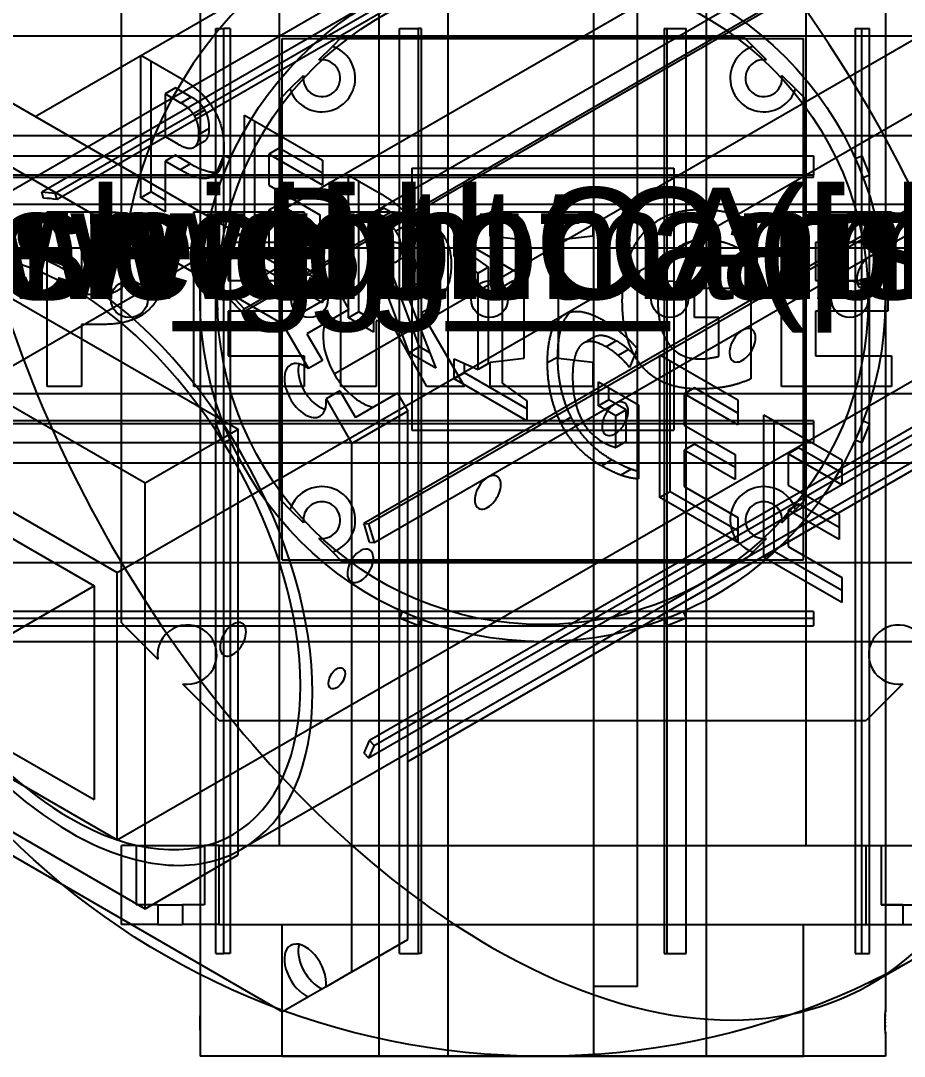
# Model space of a CAD drawing. Header units: millimetres. Extents: x 175.7 to 244.2, y 124.8 to 173.8.
# Drawn here: x 193.63 to 221.34, y 124.75 to 157.23 of the extents above; entities that cross this region are included whole.
import ezdxf
from ezdxf.enums import TextEntityAlignment as Align

# ---------------------------------------------------------------- set-up
doc = ezdxf.new("R2010")
doc.units = ezdxf.units.MM
for name, color, linetype in [('A_07_Boom_Counterweight_Counterweight_Arm', 7, 'CONTINUOUS'), ('A_07_Boom_Counterweight_Counterweight_Canister', 7, 'CONTINUOUS'), ('A_07_Boom_Counterweight_Counterweight_Cap', 7, 'CONTINUOUS'), ('A_07_Boom_Counterweight_Dish_Boom', 7, 'CONTINUOUS'), ('V_07_Boom_Counterweight_Counterweight_Arm_0', 7, 'CONTINUOUS'), ('V_07_Boom_Counterweight_Counterweight_Arm_1', 7, 'CONTINUOUS'), ('V_07_Boom_Counterweight_Counterweight_Arm_2', 7, 'CONTINUOUS'), ('V_07_Boom_Counterweight_Counterweight_Arm_3', 7, 'CONTINUOUS'), ('V_07_Boom_Counterweight_Counterweight_Canister_0', 7, 'CONTINUOUS'), ('V_07_Boom_Counterweight_Counterweight_Canister_1', 7, 'CONTINUOUS'), ('V_07_Boom_Counterweight_Counterweight_Canister_2', 7, 'CONTINUOUS'), ('V_07_Boom_Counterweight_Counterweight_Canister_3', 7, 'CONTINUOUS'), ('V_07_Boom_Counterweight_Counterweight_Cap_0', 7, 'CONTINUOUS'), ('V_07_Boom_Counterweight_Counterweight_Cap_1', 7, 'CONTINUOUS'), ('V_07_Boom_Counterweight_Counterweight_Cap_2', 7, 'CONTINUOUS'), ('V_07_Boom_Counterweight_Counterweight_Cap_3', 7, 'CONTINUOUS'), ('V_07_Boom_Counterweight_Dish_Boom_0', 7, 'CONTINUOUS'), ('V_07_Boom_Counterweight_Dish_Boom_1', 7, 'CONTINUOUS'), ('V_07_Boom_Counterweight_Dish_Boom_2', 7, 'CONTINUOUS'), ('V_07_Boom_Counterweight_Dish_Boom_3', 7, 'CONTINUOUS')]:
    doc.layers.add(name, color=color, linetype=linetype)
doc.styles.get("Standard").update_dxf_attribs({"font": 'arial.ttf'})

msp = doc.modelspace()

# ---------------------------------------------------------------- linework, layer by layer
at = {"layer": 'V_07_Boom_Counterweight_Counterweight_Arm_0'}
for p, q in [((203.692, 156.716), (203.405, 156.43)), ((203.692, 156.716), (216.308, 156.716)), ((216.308, 156.716), (216.595, 156.43)), ((202.979, 156.003), (203.405, 156.43)), ((217.021, 156.003), (216.595, 156.43)), ((202.07, 155.095), (202.497, 155.521)), ((217.93, 155.095), (217.503, 155.521)), ((202.07, 155.095), (201.784, 154.808)), ((217.93, 155.095), (218.216, 154.808)), ((201.784, 142.192), (201.784, 154.808)), ((218.216, 142.192), (218.216, 154.808)), ((204.865, 143.365), (204.865, 153.635)), ((204.865, 153.635), (215.135, 153.635)), ((215.135, 143.365), (215.135, 153.635)), ((205.892, 152.608), (214.108, 152.608)), ((205.892, 152.608), (205.892, 144.392)), ((214.108, 152.608), (214.108, 144.392)), ((205.892, 144.392), (214.108, 144.392)), ((204.865, 143.365), (215.135, 143.365)), ((201.784, 142.192), (202.07, 141.905)), ((218.216, 142.192), (217.93, 141.905)), ((202.497, 141.479), (202.07, 141.905)), ((217.503, 141.479), (217.93, 141.905)), ((203.405, 140.57), (202.979, 140.997)), ((216.595, 140.57), (217.021, 140.997)), ((203.405, 140.57), (203.692, 140.284)), ((216.595, 140.57), (216.308, 140.284)), ((203.692, 140.284), (216.308, 140.284))]:
    msp.add_line(p, q, dxfattribs=at)
for centre, radius, start, end in [((203.068, 155.432), 1.053, -161.2944, 71.2944), ((216.932, 155.432), 1.053, 108.7056, -18.7056), ((203.068, 155.432), 0.578, 171.1753, 90), ((203.068, 155.432), 0.578, 90, 98.8247), ((216.932, 155.432), 0.578, 90, 8.8247), ((216.932, 155.432), 0.578, 81.1753, 90), ((203.068, 141.568), 1.053, 90, 161.2944), ((203.068, 141.568), 1.053, -71.2944, 90), ((216.932, 141.568), 1.053, 90, -108.7056), ((216.932, 141.568), 1.053, 18.7056, 90), ((203.068, 141.568), 0.578, 90, -171.1753), ((203.068, 141.568), 0.578, -98.8247, 90), ((216.932, 141.568), 0.578, 90, -81.1753), ((216.932, 141.568), 0.578, -8.8247, 90)]:
    msp.add_arc(centre, radius, start, end, dxfattribs=at)
at = {"layer": 'V_07_Boom_Counterweight_Counterweight_Arm_1'}
for p, q in [((204.865, 124.75), (204.865, 168.142)), ((215.135, 124.75), (215.135, 168.142)), ((204.865, 124.75), (215.135, 124.75))]:
    msp.add_line(p, q, dxfattribs=at)
at = {"layer": 'V_07_Boom_Counterweight_Counterweight_Arm_2'}
for p, q in [((186.25, 153.635), (229.642, 153.635)), ((186.25, 143.365), (229.642, 143.365))]:
    msp.add_line(p, q, dxfattribs=at)
for centre in [(197.034, 148.5), (202.682, 148.5), (208.331, 148.5), (213.98, 148.5), (219.628, 148.5)]:
    msp.add_circle(centre, 0.578, dxfattribs=at)
at = {"layer": 'V_07_Boom_Counterweight_Counterweight_Arm_3'}
for p, q in [((189.394, 144.12), (220.076, 161.835)), ((196.656, 139.927), (227.338, 157.642)), ((196.656, 131.542), (227.338, 149.256)), ((189.394, 144.12), (196.656, 139.927)), ((190.12, 142.862), (195.93, 139.508)), ((196.656, 131.542), (196.656, 139.927)), ((190.12, 136.154), (195.93, 139.508)), ((195.93, 139.508), (195.93, 132.8)), ((190.12, 136.154), (195.93, 132.8)), ((189.394, 135.735), (196.656, 131.542))]:
    msp.add_line(p, q, dxfattribs=at)
for centre, start_param, end_param in [((220.258, 149.361), 3.926991, 0), ((220.258, 149.361), 0, 3.141593), ((220.258, 149.361), 3.141593, 3.926991), ((216.264, 147.055), 3.926991, 0), ((216.264, 147.055), 0, 3.141593), ((216.264, 147.055), 3.141593, 3.926991), ((212.269, 144.749), 3.926991, 0), ((212.269, 144.749), 0, 3.141593), ((212.269, 144.749), 3.141593, 3.926991), ((208.275, 142.443), 0, 3.141593), ((208.275, 142.443), 3.141593, 3.926991), ((208.275, 142.443), 3.926991, 0), ((204.281, 140.137), 3.141593, 3.926991), ((204.281, 140.137), 3.926991, 0), ((204.281, 140.137), 0, 3.141593), ((200.287, 137.831), 3.926991, 0), ((200.287, 137.831), 0, 3.141593), ((200.287, 137.831), 3.141593, 3.926991)]:
    msp.add_ellipse(centre, major_axis=(-0.289, -0.5), ratio=0.57735, start_param=start_param, end_param=end_param, dxfattribs=at)
at = {"layer": 'V_07_Boom_Counterweight_Counterweight_Canister_0'}
for p, q in [((199.749, 152.397), (199.996, 152.993)), ((200.199, 152.909), (199.996, 152.993)), ((219.801, 152.909), (220.004, 152.993)), ((220.004, 152.993), (220.251, 152.397)), ((199.953, 152.313), (199.749, 152.397)), ((220.047, 152.313), (220.251, 152.397)), ((199.953, 144.687), (199.749, 144.603)), ((199.996, 144.007), (199.749, 144.603)), ((220.251, 144.603), (220.004, 144.007)), ((220.047, 144.687), (220.251, 144.603)), ((200.199, 144.091), (199.996, 144.007)), ((219.801, 144.091), (220.004, 144.007)), ((205.591, 138.699), (205.507, 138.496)), ((206.103, 138.249), (205.507, 138.496)), ((206.187, 138.453), (206.103, 138.249)), ((213.813, 138.453), (213.897, 138.249)), ((214.493, 138.496), (213.897, 138.249)), ((214.409, 138.699), (214.493, 138.496))]:
    msp.add_line(p, q, dxfattribs=at)
for radius in [10.747, 10.209]:
    msp.add_circle((210, 148.5), radius, dxfattribs=at)
for points, degree, knots in [([(199.26, 148.865), (199.259, 148.867), (199.258, 148.822), (199.256, 148.733), (199.254, 148.655), (199.253, 148.524), (199.254, 148.409), (199.256, 148.222), (199.26, 148.133), (199.26, 148.135)], 3, [0, 0, 0, 0, 0.1527285, 0.1527285, 0.1527285, 0.2857015, 0.2857015, 0.2857015, 0.4999233, 0.4999233, 0.4999233, 0.4999233]), ([(199.797, 148.865), (199.797, 148.867), (199.796, 148.822), (199.793, 148.733), (199.791, 148.655), (199.79, 148.524), (199.791, 148.409), (199.793, 148.222), (199.798, 148.133), (199.797, 148.135)], 3, [0, 0, 0, 0, 0.1527289, 0.1527289, 0.1527289, 0.285703, 0.285703, 0.285703, 0.4999239, 0.4999239, 0.4999239, 0.4999239]), ([(220.203, 148.135), (220.203, 148.133), (220.204, 148.178), (220.207, 148.267), (220.209, 148.345), (220.21, 148.476), (220.209, 148.591), (220.207, 148.778), (220.202, 148.867), (220.203, 148.865)], 3, [0, 0, 0, 0, 0.1527289, 0.1527289, 0.1527289, 0.285703, 0.285703, 0.285703, 0.499924, 0.499924, 0.499924, 0.499924]), ([(220.74, 148.135), (220.741, 148.133), (220.742, 148.178), (220.744, 148.267), (220.746, 148.345), (220.747, 148.476), (220.746, 148.591), (220.744, 148.778), (220.74, 148.867), (220.74, 148.865)], 3, [0, 0, 0, 0, 0.1527285, 0.1527285, 0.1527285, 0.2857015, 0.2857015, 0.2857015, 0.4999233, 0.4999233, 0.4999233, 0.4999233]), ([(220.74, 148.865), (220.74, 148.866), (220.742, 148.82), (220.744, 148.755), (220.746, 148.591), (220.746, 148.532), (220.747, 148.472)], 2, [0.4999233, 0.4999233, 0.4999233, 0.588709, 0.588709, 0.7144821, 0.7144821, 0.759136, 0.759136, 0.759136]), ([(199.26, 148.135), (199.26, 148.134), (199.258, 148.18), (199.256, 148.245), (199.254, 148.409), (199.254, 148.468), (199.253, 148.528)], 2, [0.4999233, 0.4999233, 0.4999233, 0.588709, 0.588709, 0.7144821, 0.7144821, 0.759136, 0.759136, 0.759136])]:
    msp.add_open_spline(points, degree=degree, knots=knots, dxfattribs=at)
for points in [[(199.257, 148.768), (199.257, 148.789), (199.258, 148.805)], [(220.743, 148.232), (220.743, 148.211), (220.742, 148.195)]]:
    msp.add_open_spline(points, degree=2, dxfattribs=at)
at = {"layer": 'V_07_Boom_Counterweight_Counterweight_Canister_1'}
for p, q in [((199.253, 160.214), (199.253, 126.19)), ((220.747, 160.214), (220.747, 126.19)), ((199.749, 127.974), (199.749, 156.99)), ((199.749, 156.99), (199.996, 156.99)), ((200.199, 156.99), (199.996, 156.99)), ((199.996, 127.974), (199.996, 156.99)), ((200.199, 156.99), (200.199, 127.974)), ((205.507, 127.974), (205.507, 156.99)), ((205.507, 156.99), (206.103, 156.99)), ((206.187, 156.99), (206.103, 156.99)), ((206.103, 127.974), (206.103, 156.99)), ((206.187, 156.99), (206.187, 127.974)), ((213.813, 156.99), (213.813, 127.974)), ((213.813, 156.99), (213.897, 156.99)), ((213.897, 127.974), (213.897, 156.99)), ((213.897, 156.99), (214.493, 156.99)), ((214.493, 127.974), (214.493, 156.99)), ((219.801, 156.99), (219.801, 127.974)), ((219.801, 156.99), (220.004, 156.99)), ((220.004, 127.974), (220.004, 156.99)), ((220.004, 156.99), (220.251, 156.99)), ((220.251, 127.974), (220.251, 156.99)), ((199.749, 127.974), (199.996, 127.974)), ((200.199, 127.974), (199.996, 127.974)), ((205.507, 127.974), (206.103, 127.974)), ((206.187, 127.974), (206.103, 127.974)), ((213.813, 127.974), (213.897, 127.974)), ((213.897, 127.974), (214.493, 127.974)), ((219.801, 127.974), (220.004, 127.974)), ((220.004, 127.974), (220.251, 127.974)), ((199.253, 125.459), (199.253, 124.75)), ((220.747, 125.459), (220.747, 124.75))]:
    msp.add_line(p, q, dxfattribs=at)
for points, knots in [([(199.253, 126.19), (199.254, 126.188), (199.254, 126.165), (199.256, 126.12), (199.258, 126.044), (199.26, 125.932), (199.26, 125.825)], [0.748836, 0.748836, 0.748836, 0.748836, 0.8378834, 0.8378834, 0.8378834, 1, 1, 1, 1]), ([(220.747, 125.459), (220.747, 125.459), (220.743, 125.562), (220.742, 125.669), (220.74, 125.775), (220.74, 125.896), (220.742, 126.001), (220.743, 126.1), (220.747, 126.19), (220.747, 126.19)], [0.251392, 0.251392, 0.251392, 0.251392, 0.4218957, 0.4218957, 0.4218957, 0.588709, 0.588709, 0.588709, 0.748836, 0.748836, 0.748836, 0.748836]), ([(199.26, 125.825), (199.26, 125.723), (199.258, 125.619), (199.256, 125.543), (199.255, 125.494), (199.253, 125.459), (199.253, 125.459)], [0, 0, 0, 0, 0.1527285, 0.1527285, 0.1527285, 0.251392, 0.251392, 0.251392, 0.251392])]:
    msp.add_open_spline(points, degree=3, knots=knots, dxfattribs=at)
for points, degree in [([(199.256, 126.098), (199.256, 126.105)], 1), ([(199.256, 126.095), (199.256, 126.095)], 1), ([(220.743, 126.057), (220.742, 126.002)], 1), ([(220.747, 126.19), (220.747, 126.191), (220.745, 126.154), (220.744, 126.103)], 3), ([(199.257, 125.569), (199.26, 125.69), (199.261, 125.853), (199.258, 125.99)], 3), ([(199.258, 125.991), (199.258, 126.024)], 1), ([(220.74, 125.825), (220.74, 125.8)], 1), ([(220.741, 125.926), (220.741, 125.894)], 1), ([(220.741, 125.731), (220.741, 125.73)], 1), ([(220.741, 125.729), (220.741, 125.676)], 1), ([(220.744, 125.546), (220.745, 125.495), (220.747, 125.459), (220.747, 125.459)], 3), ([(220.747, 124.75), (220.477, 124.75), (219.682, 124.75), (218.402, 124.75), (216.7, 124.75), (214.663, 124.75), (212.391, 124.75), (210, 124.75), (207.609, 124.75), (205.337, 124.75), (203.3, 124.75), (201.598, 124.75), (200.318, 124.75), (199.523, 124.75), (199.253, 124.75)], 1)]:
    msp.add_open_spline(points, degree=degree, dxfattribs=at)
at = {"layer": 'V_07_Boom_Counterweight_Counterweight_Canister_2'}
for p, q in [((189.474, 152.993), (218.49, 152.993)), ((218.49, 152.993), (218.49, 152.397)), ((189.474, 152.397), (218.49, 152.397)), ((218.49, 152.313), (218.49, 152.397)), ((218.49, 152.313), (189.474, 152.313)), ((218.49, 144.687), (189.474, 144.687)), ((189.474, 144.603), (218.49, 144.603)), ((218.49, 144.687), (218.49, 144.603)), ((218.49, 144.603), (218.49, 144.007)), ((189.474, 144.007), (218.49, 144.007)), ((218.49, 138.699), (189.474, 138.699)), ((189.474, 138.496), (218.49, 138.496)), ((218.49, 138.699), (218.49, 138.496)), ((218.49, 138.496), (218.49, 138.249)), ((189.474, 138.249), (218.49, 138.249)), ((221.714, 137.753), (186.25, 137.753))]:
    msp.add_line(p, q, dxfattribs=at)
at = {"layer": 'V_07_Boom_Counterweight_Counterweight_Canister_3'}
for p, q in [((214.885, 164.335), (189.809, 149.857)), ((194.285, 151.869), (214.802, 163.714)), ((194.706, 151.827), (215.223, 163.673)), ((215.283, 163.473), (194.766, 151.627)), ((200.217, 148.645), (220.735, 160.491)), ((221.096, 159.915), (200.579, 148.069)), ((200.638, 148.2), (221.156, 160.046)), ((224.909, 153.311), (204.392, 141.465)), ((204.535, 141.451), (225.053, 153.296)), ((204.71, 140.864), (225.227, 152.709)), ((194.344, 151.669), (194.285, 151.869)), ((194.285, 151.869), (194.706, 151.827)), ((194.766, 151.627), (194.706, 151.827)), ((200.158, 148.514), (200.217, 148.645)), ((200.217, 148.645), (200.638, 148.2)), ((200.579, 148.069), (200.638, 148.2)), ((225.084, 146.497), (204.566, 134.652)), ((204.71, 134.5), (225.227, 146.346)), ((204.535, 134.114), (225.053, 145.96)), ((225.632, 145.722), (200.555, 131.244)), ((204.392, 141.465), (204.535, 141.451)), ((204.535, 141.451), (204.71, 140.864)), ((204.566, 140.878), (204.71, 140.864)), ((204.71, 134.5), (204.535, 134.114)), ((204.566, 134.652), (204.71, 134.5)), ((204.392, 134.266), (204.535, 134.114))]:
    msp.add_line(p, q, dxfattribs=at)
for centre, major_axis, start_param, end_param in [((220.259, 155.028), (-5.373, 9.307), 3.141593, 0), ((195.182, 140.55), (-5.373, 9.307), 3.141593, 0), ((197.462, 141.867), (-5.373, 9.307), 5.860482, 5.920491), ((195.182, 140.55), (-5.105, 8.841), 3.141593, 0), ((195.182, 140.55), (-5.373, 9.307), 0, 2.356194), ((195.182, 140.55), (-5.105, 8.841), 0, 2.356194), ((197.462, 141.867), (-5.373, 9.307), 5.075084, 5.135093), ((197.462, 141.867), (-5.373, 9.307), 4.289685, 4.349694), ((197.462, 141.867), (-5.373, 9.307), 3.504287, 3.564296), ((195.182, 140.55), (-5.105, 8.841), 2.356194, 3.141593), ((195.182, 140.55), (-5.373, 9.307), 2.356194, 3.141593)]:
    msp.add_ellipse(centre, major_axis=major_axis, ratio=0.57735, start_param=start_param, end_param=end_param, dxfattribs=at)
for points, knots in [([(203.356, 136.287), (203.3, 136.314), (203.266, 136.411), (203.29, 136.532), (203.311, 136.641), (203.367, 136.742), (203.427, 136.81), (203.522, 136.918), (203.636, 136.966), (203.721, 136.92)], [0.1376631, 0.1376631, 0.1376631, 0.1376631, 0.2857015, 0.2857015, 0.2857015, 0.4218957, 0.4218957, 0.4218957, 0.635325, 0.635325, 0.635325, 0.635325]), ([(203.721, 136.92), (203.754, 136.902), (203.777, 136.869), (203.791, 136.821), (203.812, 136.746), (203.791, 136.635), (203.748, 136.548), (203.693, 136.433), (203.612, 136.35), (203.536, 136.306)], [0.635325, 0.635325, 0.635325, 0.635325, 0.7144821, 0.7144821, 0.7144821, 0.8378834, 0.8378834, 0.8378834, 1, 1, 1, 1])]:
    msp.add_open_spline(points, degree=3, knots=knots, dxfattribs=at)
msp.add_open_spline([(203.536, 136.306), (203.472, 136.269), (203.407, 136.258), (203.356, 136.287)], degree=3, dxfattribs=at)
at = {"layer": 'V_07_Boom_Counterweight_Counterweight_Cap_0'}
for p, q in [((194.456, 151.24), (196.275, 151.24)), ((194.456, 145.76), (194.456, 151.24)), ((199.061, 151.24), (202.516, 151.24)), ((199.061, 145.76), (199.061, 151.24)), ((202.516, 151.24), (202.516, 150.281)), ((203.667, 151.24), (205.133, 151.24)), ((203.667, 145.76), (203.667, 151.24)), ((208.35, 151.24), (211.573, 151.24)), ((208.35, 150.473), (208.35, 151.24)), ((211.573, 151.24), (211.573, 150.473)), ((217.484, 151.24), (220.939, 151.24)), ((217.484, 145.76), (217.484, 151.24)), ((220.939, 151.24), (220.939, 150.281)), ((216.479, 150.98), (216.133, 150.089)), ((209.417, 150.35), (208.35, 150.473)), ((211.573, 150.473), (210.484, 150.35)), ((195.53, 150.296), (195.53, 148.653)), ((196.237, 150.296), (195.53, 150.296)), ((200.136, 150.281), (200.136, 149.083)), ((202.516, 150.281), (200.136, 150.281)), ((204.78, 150.296), (204.78, 148.769)), ((205.087, 150.296), (204.78, 150.296)), ((209.417, 146.65), (209.417, 150.35)), ((210.484, 150.35), (210.484, 146.65)), ((218.559, 150.281), (218.559, 149.083)), ((220.939, 150.281), (218.559, 150.281)), ((200.136, 149.083), (202.401, 149.083)), ((202.401, 149.083), (202.401, 148.124)), ((214.759, 148.845), (216.525, 148.845)), ((214.759, 147.924), (214.759, 148.845)), ((216.525, 148.845), (216.525, 145.997)), ((218.559, 149.083), (220.823, 149.083)), ((220.823, 149.083), (220.823, 148.124)), ((195.53, 148.653), (196.091, 148.653)), ((204.78, 148.769), (205.11, 148.769)), ((200.136, 148.124), (200.136, 146.719)), ((202.401, 148.124), (200.136, 148.124)), ((204.78, 147.825), (204.78, 145.76)), ((205.218, 147.825), (204.78, 147.825)), ((206.361, 145.76), (205.218, 147.825)), ((206.2, 148.078), (207.543, 145.76)), ((215.519, 147.924), (214.759, 147.924)), ((215.519, 146.704), (215.519, 147.924)), ((218.559, 148.124), (218.559, 146.719)), ((220.823, 148.124), (218.559, 148.124)), ((195.53, 147.709), (195.53, 145.76)), ((196.206, 147.709), (195.53, 147.709)), ((200.136, 146.719), (202.516, 146.719)), ((202.516, 146.719), (202.516, 145.76)), ((208.35, 146.527), (209.417, 146.65)), ((208.35, 145.76), (208.35, 146.527)), ((210.484, 146.65), (211.573, 146.527)), ((211.573, 146.527), (211.573, 145.76)), ((218.559, 146.719), (220.939, 146.719)), ((220.939, 146.719), (220.939, 145.76)), ((195.53, 145.76), (194.456, 145.76)), ((202.516, 145.76), (199.061, 145.76)), ((204.78, 145.76), (203.667, 145.76)), ((207.543, 145.76), (206.361, 145.76)), ((211.573, 145.76), (208.35, 145.76)), ((220.939, 145.76), (217.484, 145.76))]:
    msp.add_line(p, q, dxfattribs=at)
msp.add_circle((210, 148.5), 23.75, dxfattribs=at)
for points in [[(196.275, 151.24), (197.219, 151.24), (197.68, 150.799)], [(205.133, 151.24), (206.108, 151.24), (206.618, 150.803)], [(213.136, 150.553), (213.777, 151.317), (214.974, 151.317)], [(214.974, 151.317), (215.404, 151.317), (215.788, 151.225)], [(215.788, 151.225), (216.171, 151.133), (216.479, 150.98)], [(197.68, 150.799), (198.14, 150.358), (198.14, 149.536)], [(206.618, 150.803), (207.129, 150.365), (207.129, 149.59)], [(212.495, 148.439), (212.495, 149.79), (213.136, 150.553)], [(196.843, 150.097), (196.651, 150.296), (196.237, 150.296)], [(197.035, 149.49), (197.035, 149.897), (196.843, 150.097)], [(205.774, 150.135), (205.54, 150.296), (205.087, 150.296)], [(206.008, 149.567), (206.008, 149.974), (205.774, 150.135)], [(215.089, 150.358), (214.345, 150.358), (213.976, 149.859)], [(215.626, 150.292), (215.358, 150.358), (215.089, 150.358)], [(216.133, 150.089), (215.895, 150.227), (215.626, 150.292)], [(213.976, 149.859), (213.608, 149.36), (213.608, 148.462)], [(196.801, 148.872), (197.035, 149.091), (197.035, 149.49)], [(198.14, 149.536), (198.14, 148.991), (197.944, 148.58)], [(205.11, 148.769), (206.008, 148.769), (206.008, 149.567)], [(207.129, 149.59), (207.129, 149.03), (206.88, 148.657)], [(196.091, 148.653), (196.567, 148.653), (196.801, 148.872)], [(197.944, 148.58), (197.749, 148.17), (197.323, 147.94)], [(206.88, 148.657), (206.63, 148.285), (206.2, 148.078)], [(213.608, 148.462), (213.608, 147.625), (213.93, 147.126)], [(213.089, 146.424), (212.495, 147.164), (212.495, 148.439)], [(197.323, 147.94), (196.897, 147.709), (196.206, 147.709)], [(213.93, 147.126), (214.252, 146.627), (214.92, 146.627)], [(214.92, 146.627), (215.089, 146.627), (215.235, 146.65)], [(215.235, 146.65), (215.381, 146.673), (215.519, 146.704)], [(214.897, 145.683), (213.684, 145.683), (213.089, 146.424)], [(216.525, 145.997), (216.125, 145.821), (215.742, 145.752)], [(215.742, 145.752), (215.358, 145.683), (214.897, 145.683)]]:
    msp.add_open_spline(points, degree=2, dxfattribs=at)
at = {"layer": 'V_07_Boom_Counterweight_Counterweight_Cap_1'}
for points in [[(231.558, 151.469), (231.017, 151.469), (229.423, 151.469), (226.854, 151.469), (223.441, 151.469), (219.354, 151.469), (214.797, 151.469), (210, 151.469), (205.203, 151.469), (200.646, 151.469), (196.559, 151.469), (193.146, 151.469), (190.577, 151.469), (188.983, 151.469), (188.442, 151.469)], [(233.75, 150.099), (233.155, 150.099), (231.398, 150.099), (228.568, 150.099), (224.808, 150.099), (220.305, 150.099), (215.285, 150.099), (210, 150.099), (204.715, 150.099), (199.695, 150.099), (195.192, 150.099), (191.432, 150.099), (188.602, 150.099), (186.845, 150.099), (186.25, 150.099)], [(233.75, 145.531), (233.155, 145.531), (231.398, 145.531), (228.568, 145.531), (224.808, 145.531), (220.305, 145.531), (215.285, 145.531), (210, 145.531), (204.715, 145.531), (199.695, 145.531), (195.192, 145.531), (191.432, 145.531), (188.602, 145.531), (186.845, 145.531), (186.25, 145.531)]]:
    msp.add_open_spline(points, degree=1, dxfattribs=at)
at = {"layer": 'V_07_Boom_Counterweight_Counterweight_Cap_2'}
for p, q in [((212.969, 126.942), (211.599, 126.942)), ((211.599, 124.75), (207.031, 124.75))]:
    msp.add_line(p, q, dxfattribs=at)
for points in [[(207.031, 124.75), (207.031, 125.345), (207.031, 127.102), (207.031, 129.932), (207.031, 133.692), (207.031, 138.195), (207.031, 143.215), (207.031, 148.5), (207.031, 153.785), (207.031, 158.805), (207.031, 163.308), (207.031, 167.068), (207.031, 169.898), (207.031, 171.655), (207.031, 172.25)], [(211.599, 124.75), (211.599, 125.345), (211.599, 127.102), (211.599, 129.932), (211.599, 133.692), (211.599, 138.195), (211.599, 143.215), (211.599, 148.5), (211.599, 153.785), (211.599, 158.805), (211.599, 163.308), (211.599, 167.068), (211.599, 169.898), (211.599, 171.655), (211.599, 172.25)], [(212.969, 126.942), (212.969, 127.483), (212.969, 129.077), (212.969, 131.646), (212.969, 135.059), (212.969, 139.146), (212.969, 143.703), (212.969, 148.5), (212.969, 153.297), (212.969, 157.854), (212.969, 161.941), (212.969, 165.354), (212.969, 167.923), (212.969, 169.517), (212.969, 170.058)]]:
    msp.add_open_spline(points, degree=1, dxfattribs=at)
at = {"layer": 'V_07_Boom_Counterweight_Counterweight_Cap_3'}
for p, q in [((197.394, 156.151), (198.68, 155.408)), ((197.394, 151.676), (197.394, 156.151)), ((197.717, 151.863), (197.717, 155.965)), ((198.476, 155.128), (198.154, 154.942)), ((198.976, 154.84), (198.476, 155.128)), ((198.154, 154.942), (198.154, 153.6)), ((198.653, 154.653), (198.154, 154.942)), ((198.976, 154.84), (198.653, 154.653)), ((199.405, 154.429), (199.082, 154.243)), ((200.65, 154.271), (203.093, 152.861)), ((200.65, 149.796), (200.65, 154.271)), ((200.973, 149.982), (200.973, 154.084)), ((199.541, 153.856), (199.218, 153.669)), ((198.154, 153.6), (198.55, 153.371)), ((198.476, 153.016), (198.154, 152.829)), ((198.954, 152.74), (198.476, 153.016)), ((201.733, 153.235), (201.41, 153.049)), ((201.41, 153.049), (201.41, 152.071)), ((203.093, 152.077), (201.41, 153.049)), ((203.093, 152.45), (201.733, 153.235)), ((198.154, 152.829), (198.154, 151.237)), ((198.631, 152.554), (198.154, 152.829)), ((198.954, 152.74), (198.631, 152.554)), ((203.093, 152.861), (203.093, 152.077)), ((199.744, 152.472), (199.421, 152.286)), ((203.907, 152.391), (204.944, 151.792)), ((203.907, 147.916), (203.907, 152.391)), ((201.41, 152.071), (203.012, 151.147)), ((204.23, 148.102), (204.23, 152.204)), ((197.717, 151.863), (197.394, 151.676)), ((198.154, 151.61), (197.717, 151.863)), ((198.154, 151.237), (197.394, 151.676)), ((201.733, 151.474), (201.41, 151.288)), ((203.012, 150.736), (201.733, 151.474)), ((201.41, 151.288), (201.41, 150.141)), ((203.012, 150.363), (201.41, 151.288)), ((203.012, 151.147), (203.012, 150.363)), ((205.017, 151.352), (204.694, 151.165)), ((204.694, 151.165), (204.694, 149.918)), ((204.911, 151.04), (204.694, 151.165)), ((205.234, 151.227), (204.911, 151.04)), ((205.234, 151.227), (205.017, 151.352)), ((205.72, 150.814), (205.397, 150.628)), ((207.218, 150.479), (209.498, 149.163)), ((207.218, 149.852), (207.218, 150.479)), ((201.41, 150.141), (203.093, 149.169)), ((205.886, 150.255), (205.563, 150.069)), ((207.541, 150.039), (207.541, 150.293)), ((200.973, 149.982), (200.65, 149.796)), ((203.093, 148.386), (200.65, 149.796)), ((203.093, 148.759), (200.973, 149.982)), ((204.694, 149.918), (204.928, 149.783)), ((207.541, 150.039), (207.218, 149.852)), ((207.973, 149.316), (207.218, 149.852)), ((208.296, 149.503), (207.541, 150.039)), ((208.296, 149.503), (207.973, 149.316)), ((208.296, 146.482), (208.296, 149.503)), ((203.093, 149.169), (203.093, 148.386)), ((205.017, 149.334), (204.694, 149.147)), ((204.694, 149.147), (204.694, 147.461)), ((205.004, 148.969), (204.694, 149.147)), ((205.327, 149.155), (205.004, 148.969)), ((205.327, 149.155), (205.017, 149.334)), ((206.135, 147.002), (205.327, 149.155)), ((207.973, 146.296), (207.973, 149.316)), ((209.498, 149.163), (209.498, 148.536)), ((205.812, 146.816), (205.004, 148.969)), ((206.021, 148.961), (205.698, 148.774)), ((209.05, 149.067), (208.727, 148.881)), ((208.727, 148.881), (208.727, 145.86)), ((209.498, 148.536), (208.727, 148.881)), ((209.498, 148.867), (209.05, 149.067)), ((205.698, 148.774), (206.648, 146.333)), ((204.23, 148.102), (203.907, 147.916)), ((204.694, 147.461), (203.907, 147.916)), ((204.694, 147.834), (204.23, 148.102)), ((210.785, 148.069), (210.602, 147.964)), ((212.307, 147.193), (211.984, 147.007)), ((206.135, 147.002), (205.812, 146.816)), ((206.461, 146.814), (206.135, 147.002)), ((212.687, 146.921), (212.364, 146.734)), ((212.966, 146.947), (212.722, 146.361)), ((206.648, 146.333), (205.812, 146.816)), ((207.218, 146.631), (207.973, 146.296)), ((207.218, 146.004), (207.218, 146.631)), ((210.472, 146.685), (210.149, 146.499)), ((213.677, 146.75), (216.12, 145.34)), ((213.677, 142.275), (213.677, 146.75)), ((214, 142.461), (214, 146.563)), ((207.541, 146.19), (207.218, 146.004)), ((207.541, 146.19), (207.541, 146.487)), ((209.498, 145.061), (207.541, 146.19)), ((208.296, 146.482), (207.973, 146.296)), ((209.498, 144.688), (207.218, 146.004)), ((208.727, 145.86), (209.498, 145.315)), ((211.75, 145.907), (212.999, 145.186)), ((211.75, 145.155), (211.75, 145.907)), ((212.073, 145.341), (212.073, 145.72)), ((214.76, 145.714), (214.437, 145.528)), ((216.12, 144.929), (214.76, 145.714)), ((209.498, 145.315), (209.498, 144.688)), ((212.073, 145.341), (211.75, 145.155)), ((212.611, 145.031), (212.073, 145.341)), ((214.437, 145.528), (214.437, 144.55)), ((216.12, 144.556), (214.437, 145.528)), ((216.12, 145.34), (216.12, 144.556)), ((212.288, 144.845), (211.75, 145.155)), ((212.611, 145.031), (212.288, 144.845)), ((212.611, 144.035), (212.611, 145.031)), ((212.999, 145.186), (212.999, 142.861)), ((210.893, 144.797), (210.57, 144.611)), ((212.288, 143.848), (212.288, 144.845)), ((216.934, 144.87), (219.377, 143.459)), ((216.934, 140.394), (216.934, 144.87)), ((217.257, 140.581), (217.257, 144.683)), ((214.437, 144.55), (216.038, 143.625)), ((212.611, 144.035), (212.288, 143.848)), ((214.76, 143.953), (214.437, 143.767)), ((216.038, 143.215), (214.76, 143.953)), ((214.437, 143.767), (214.437, 142.62)), ((216.038, 142.842), (214.437, 143.767)), ((216.038, 143.625), (216.038, 142.842)), ((218.017, 143.834), (217.694, 143.647)), ((217.694, 143.647), (217.694, 142.67)), ((219.377, 142.676), (217.694, 143.647)), ((219.377, 143.049), (218.017, 143.834)), ((212.171, 143.455), (211.848, 143.268)), ((219.377, 143.459), (219.377, 142.676)), ((212.768, 143.167), (212.445, 142.98)), ((214.437, 142.62), (216.12, 141.648)), ((217.694, 142.67), (219.295, 141.745)), ((214, 142.461), (213.677, 142.275)), ((216.12, 141.237), (214, 142.461)), ((216.12, 140.865), (213.677, 142.275)), ((218.017, 142.073), (217.694, 141.886)), ((219.295, 141.335), (218.017, 142.073)), ((216.12, 141.648), (216.12, 140.865)), ((217.694, 141.886), (217.694, 140.739)), ((219.295, 140.962), (217.694, 141.886)), ((219.295, 141.745), (219.295, 140.962)), ((217.694, 140.739), (219.377, 139.768)), ((217.257, 140.581), (216.934, 140.394)), ((219.377, 138.984), (216.934, 140.394)), ((219.377, 139.357), (217.257, 140.581)), ((219.377, 139.768), (219.377, 138.984)), ((223.49, 128.864), (220.26, 127))]:
    msp.add_line(p, q, dxfattribs=at)
for centre, start_param, end_param in [((211.615, 149.432), 3.141593, 0), ((208.385, 147.568), 3.141593, 0), ((208.385, 147.568), 0, 2.356194), ((208.385, 147.568), 2.356194, 3.141593)]:
    msp.add_ellipse(centre, major_axis=(-11.875, 20.568), ratio=0.57735, start_param=start_param, end_param=end_param, dxfattribs=at)
for points, degree in [([(198.68, 155.408), (199.348, 155.023), (199.673, 154.474)], 2), ([(199.082, 154.243), (198.946, 154.484), (198.653, 154.653)], 2), ([(199.405, 154.429), (199.269, 154.671), (198.976, 154.84)], 2), ([(199.541, 153.856), (199.541, 154.188), (199.405, 154.429)], 2), ([(199.673, 154.474), (199.999, 153.926), (199.999, 153.256)], 2), ([(199.218, 153.669), (199.218, 154.001), (199.082, 154.243)], 2), ([(199.064, 153.266), (199.218, 153.355), (199.218, 153.669)], 2), ([(199.387, 153.453), (199.541, 153.542), (199.541, 153.856)], 2), ([(198.55, 153.371), (198.886, 153.177), (199.052, 153.26)], 2), ([(199.387, 153.453), (199.064, 153.266)], 1), ([(199.375, 153.446), (199.387, 153.453)], 1), ([(199.052, 153.26), (199.064, 153.266)], 1), ([(199.999, 153.256), (199.999, 152.811), (199.861, 152.555)], 2), ([(199.744, 152.472), (199.443, 152.458), (198.954, 152.74)], 2), ([(199.421, 152.286), (199.12, 152.272), (198.631, 152.554)], 2), ([(199.671, 152.354), (199.564, 152.292), (199.421, 152.286)], 2), ([(199.861, 152.555), (199.788, 152.421), (199.671, 152.354)], 2), ([(199.811, 152.479), (199.744, 152.472)], 1), ([(204.944, 151.792), (205.633, 151.394), (205.994, 150.828)], 2), ([(205.72, 150.814), (205.554, 151.042), (205.234, 151.227)], 2), ([(205.397, 150.628), (205.231, 150.855), (204.911, 151.04)], 2), ([(205.886, 150.255), (205.886, 150.587), (205.72, 150.814)], 2), ([(205.994, 150.828), (206.355, 150.263), (206.355, 149.63)], 2), ([(205.563, 150.069), (205.563, 150.401), (205.397, 150.628)], 2), ([(205.745, 149.867), (205.886, 149.948), (205.886, 150.255)], 2), ([(204.928, 149.783), (205.264, 149.589), (205.422, 149.681)], 2), ([(205.422, 149.681), (205.563, 149.762), (205.563, 150.069)], 2), ([(205.745, 149.867), (205.422, 149.681)], 1), ([(206.355, 149.63), (206.355, 149.172), (206.179, 148.97)], 2), ([(206.037, 148.853), (205.894, 148.77), (205.698, 148.774)], 2), ([(206.182, 148.974), (206.106, 148.959), (206.021, 148.961)], 2), ([(206.179, 148.97), (206.116, 148.898), (206.037, 148.853)], 2), ([(210.149, 146.499), (210.149, 147.602), (210.602, 147.964)], 2), ([(210.472, 146.685), (210.472, 147.709), (210.862, 148.094)], 2), ([(210.602, 147.964), (210.645, 147.998), (210.69, 148.024)], 2), ([(210.69, 148.024), (211.135, 148.281), (211.902, 147.837)], 2), ([(211.902, 147.837), (212.206, 147.662), (212.478, 147.43)], 2), ([(211.603, 147.304), (211.28, 147.118)], 1), ([(211.984, 147.007), (211.536, 147.265), (211.28, 147.118)], 2), ([(212.307, 147.193), (211.859, 147.452), (211.603, 147.304)], 2), ([(212.687, 146.921), (212.497, 147.084), (212.307, 147.193)], 2), ([(212.478, 147.43), (212.749, 147.198), (212.966, 146.947)], 2), ([(211.197, 147.054), (210.936, 146.797), (210.936, 146.063)], 2), ([(211.28, 147.118), (211.236, 147.092), (211.197, 147.054)], 2), ([(212.364, 146.734), (212.174, 146.897), (211.984, 147.007)], 2), ([(212.879, 146.738), (212.786, 146.836), (212.687, 146.921)], 2), ([(210.893, 144.797), (210.472, 145.645), (210.472, 146.685)], 2), ([(212.722, 146.361), (212.554, 146.571), (212.364, 146.734)], 2), ([(210.57, 144.611), (210.149, 145.459), (210.149, 146.499)], 2), ([(210.936, 146.063), (210.936, 145.38), (211.164, 144.841)], 2), ([(211.848, 143.268), (210.99, 143.763), (210.57, 144.611)], 2), ([(212.171, 143.455), (211.313, 143.95), (210.893, 144.797)], 2), ([(211.164, 144.841), (211.392, 144.302), (211.864, 144.03)], 2), ([(211.864, 144.03), (211.984, 143.961), (212.087, 143.92)], 2), ([(212.087, 143.92), (212.19, 143.879), (212.288, 143.848)], 2), ([(212.445, 142.98), (212.174, 143.08), (211.848, 143.268)], 2), ([(212.768, 143.167), (212.497, 143.267), (212.171, 143.455)], 2), ([(212.999, 142.861), (212.717, 142.88), (212.445, 142.98)], 2), ([(212.999, 143.096), (212.883, 143.124), (212.768, 143.167)], 2)]:
    msp.add_open_spline(points, degree=degree, dxfattribs=at)
at = {"layer": 'V_07_Boom_Counterweight_Dish_Boom_0'}
for p, q in [((196.783, 138.352), (196.783, 158.648)), ((201.822, 140.322), (201.822, 156.678)), ((201.822, 156.678), (218.178, 156.678)), ((218.178, 140.322), (218.178, 156.678)), ((201.822, 140.322), (218.178, 140.322)), ((196.783, 138.352), (197.929, 137.205)), ((198.705, 136.429), (199.852, 135.283)), ((221.295, 136.429), (220.148, 135.283)), ((199.852, 135.283), (220.148, 135.283))]:
    msp.add_line(p, q, dxfattribs=at)
for centre, radius, start, end in [((210, 148.5), 13.217, 90, 180), ((198.848, 137.348), 0.929, -90, -171.1753), ((221.152, 137.348), 0.929, -8.8247, -90), ((198.848, 137.348), 0.929, -98.8247, -90), ((221.152, 137.348), 0.929, -90, -81.1753)]:
    msp.add_arc(centre, radius, start, end, dxfattribs=at)
at = {"layer": 'V_07_Boom_Counterweight_Dish_Boom_1'}
for p, q in [((201.739, 131.359), (201.739, 168.946)), ((218.261, 131.359), (218.261, 168.946)), ((197.244, 131.359), (196.783, 131.359)), ((196.783, 128.88), (196.783, 131.359)), ((197.244, 131.359), (197.244, 129.496)), ((199.852, 131.359), (199.391, 131.359)), ((199.391, 131.359), (199.391, 129.496)), ((199.852, 131.359), (220.148, 131.359)), ((199.852, 128.88), (199.852, 131.359)), ((220.148, 131.359), (220.609, 131.359)), ((220.148, 128.88), (220.148, 131.359)), ((220.609, 131.359), (220.609, 129.496)), ((197.929, 129.496), (197.244, 129.496)), ((197.929, 129.496), (197.929, 128.88)), ((199.391, 129.496), (198.705, 129.496)), ((198.705, 129.496), (198.705, 128.88)), ((220.609, 129.496), (221.295, 129.496)), ((221.295, 129.496), (221.295, 128.88)), ((197.929, 128.88), (196.783, 128.88)), ((199.852, 128.88), (198.705, 128.88)), ((199.852, 128.88), (220.148, 128.88)), ((201.822, 124.75), (201.822, 128.88)), ((218.178, 124.75), (218.178, 128.88)), ((220.148, 128.88), (221.295, 128.88)), ((201.822, 124.75), (218.178, 124.75))]:
    msp.add_line(p, q, dxfattribs=at)
for points, knots in [([(197.244, 131.359), (197.262, 131.359), (197.28, 131.359), (197.298, 131.359), (197.321, 131.359), (197.343, 131.359), (197.365, 131.359), (197.391, 131.359), (197.417, 131.359), (197.444, 131.359), (197.473, 131.359), (197.503, 131.359), (197.533, 131.359), (197.566, 131.359), (197.6, 131.359), (197.633, 131.359), (197.67, 131.359), (197.706, 131.359), (197.743, 131.359), (197.782, 131.359), (197.821, 131.359), (197.861, 131.359), (198.147, 131.359), (198.496, 131.359), (198.848, 131.359)], [5.038863, 5.038863, 5.038863, 5.038863, 5.127743, 5.127743, 5.127743, 5.216623, 5.216623, 5.216623, 5.305503, 5.305503, 5.305503, 5.394384, 5.394384, 5.394384, 5.483264, 5.483264, 5.483264, 5.572144, 5.572144, 5.572144, 5.661024, 5.661024, 5.661024, 6.283185, 6.283185, 6.283185, 6.283185]), ([(221.152, 131.359), (221.504, 131.359), (221.853, 131.359), (222.139, 131.359), (222.179, 131.359), (222.218, 131.359), (222.257, 131.359), (222.294, 131.359), (222.33, 131.359), (222.367, 131.359), (222.4, 131.359), (222.434, 131.359), (222.467, 131.359), (222.497, 131.359), (222.527, 131.359), (222.556, 131.359), (222.583, 131.359), (222.609, 131.359), (222.635, 131.359), (222.657, 131.359), (222.679, 131.359), (222.702, 131.359), (222.72, 131.359), (222.738, 131.359), (222.756, 131.359)], [0, 0, 0, 0, 0.622161, 0.622161, 0.622161, 0.711041, 0.711041, 0.711041, 0.799922, 0.799922, 0.799922, 0.888802, 0.888802, 0.888802, 0.977682, 0.977682, 0.977682, 1.066562, 1.066562, 1.066562, 1.155442, 1.155442, 1.155442, 1.244322, 1.244322, 1.244322, 1.244322]), ([(197.929, 129.496), (197.935, 129.496), (197.941, 129.496), (197.946, 129.496), (197.961, 129.496), (197.979, 129.496), (198.001, 129.496), (198.025, 129.496), (198.053, 129.496), (198.083, 129.496), (198.116, 129.496), (198.152, 129.496), (198.191, 129.496), (198.33, 129.496), (198.512, 129.496), (198.705, 129.496)], [4.866409, 4.866409, 4.866409, 4.866409, 4.956606, 4.956606, 4.956606, 5.137, 5.137, 5.137, 5.317393, 5.317393, 5.317393, 5.497787, 5.497787, 5.497787, 6.129165, 6.129165, 6.129165, 6.129165]), ([(221.295, 129.496), (221.488, 129.496), (221.67, 129.496), (221.809, 129.496), (221.848, 129.496), (221.884, 129.496), (221.917, 129.496), (221.947, 129.496), (221.975, 129.496), (221.999, 129.496), (222.021, 129.496), (222.039, 129.496), (222.054, 129.496), (222.059, 129.496), (222.065, 129.496), (222.071, 129.496)], [0.15402, 0.15402, 0.15402, 0.15402, 0.785398, 0.785398, 0.785398, 0.965792, 0.965792, 0.965792, 1.146185, 1.146185, 1.146185, 1.326579, 1.326579, 1.326579, 1.416776, 1.416776, 1.416776, 1.416776]), ([(197.929, 128.88), (197.935, 128.88), (197.941, 128.88), (197.946, 128.88), (197.961, 128.88), (197.979, 128.88), (198.001, 128.88), (198.025, 128.88), (198.053, 128.88), (198.083, 128.88), (198.116, 128.88), (198.152, 128.88), (198.191, 128.88), (198.33, 128.88), (198.512, 128.88), (198.705, 128.88)], [4.866409, 4.866409, 4.866409, 4.866409, 4.956606, 4.956606, 4.956606, 5.137, 5.137, 5.137, 5.317393, 5.317393, 5.317393, 5.497787, 5.497787, 5.497787, 6.129165, 6.129165, 6.129165, 6.129165]), ([(221.295, 128.88), (221.488, 128.88), (221.67, 128.88), (221.809, 128.88), (221.848, 128.88), (221.884, 128.88), (221.917, 128.88), (221.947, 128.88), (221.975, 128.88), (221.999, 128.88), (222.021, 128.88), (222.039, 128.88), (222.054, 128.88), (222.059, 128.88), (222.065, 128.88), (222.071, 128.88)], [0.15402, 0.15402, 0.15402, 0.15402, 0.785398, 0.785398, 0.785398, 0.965792, 0.965792, 0.965792, 1.146185, 1.146185, 1.146185, 1.326579, 1.326579, 1.326579, 1.416776, 1.416776, 1.416776, 1.416776])]:
    msp.add_open_spline(points, degree=3, knots=knots, dxfattribs=at)
for points, degree in [([(198.848, 131.359), (199.127, 131.359), (199.391, 131.359)], 2), ([(220.609, 131.359), (220.873, 131.359), (221.152, 131.359)], 2), ([(199.391, 129.496), (199.195, 129.496), (198.944, 129.496), (198.705, 129.496)], 3), ([(221.295, 129.496), (221.056, 129.496), (220.805, 129.496), (220.609, 129.496)], 3)]:
    msp.add_open_spline(points, degree=degree, dxfattribs=at)
at = {"layer": 'V_07_Boom_Counterweight_Dish_Boom_2'}
for p, q in [((192.859, 156.761), (230.446, 156.761)), ((192.859, 140.239), (230.446, 140.239))]:
    msp.add_line(p, q, dxfattribs=at)
at = {"layer": 'V_07_Boom_Counterweight_Dish_Boom_3'}
for p, q in [((194.082, 154.234), (217.156, 167.556)), ((203.458, 146.157), (228.838, 160.811)), ((189.243, 157.028), (203.595, 148.743)), ((187.491, 156.017), (201.842, 147.731)), ((188.884, 151.098), (200.449, 144.421)), ((185.963, 149.412), (197.529, 142.734)), ((201.842, 147.731), (203.595, 148.743)), ((203.595, 148.743), (203.921, 148.178)), ((203.921, 148.178), (202.603, 147.417)), ((201.842, 147.731), (202.653, 146.326)), ((202.603, 147.417), (203.088, 146.577)), ((205.765, 134), (228.838, 147.321)), ((203.088, 146.577), (202.653, 146.326)), ((203.637, 145.627), (203.202, 145.376)), ((203.637, 145.627), (204.122, 144.788)), ((205.439, 145.548), (204.122, 144.788)), ((205.439, 145.548), (205.765, 144.983)), ((203.202, 145.376), (204.013, 143.971)), ((205.765, 144.983), (204.013, 143.971)), ((205.765, 128.412), (205.765, 144.983)), ((197.529, 142.734), (200.449, 144.421)), ((200.449, 131.065), (200.449, 144.421)), ((204.013, 127.4), (204.013, 143.971)), ((197.529, 129.379), (197.529, 142.734)), ((185.963, 136.057), (197.529, 129.379)), ((187.491, 134.433), (201.842, 126.147)), ((197.529, 129.379), (200.449, 131.065)), ((204.013, 127.4), (205.765, 128.412)), ((204.013, 127.4), (203.202, 126.932)), ((203.088, 126.866), (202.653, 126.615)), ((203.202, 126.932), (203.088, 126.866)), ((202.653, 126.615), (201.842, 126.147))]:
    msp.add_line(p, q, dxfattribs=at)
for centre, major_axis, start_param, end_param in [((204.305, 146.646), (-0.847, 1.467), 0.458924, 2.356194), ((202.552, 145.635), (-0.465, 0.805), 5.343767, 0), ((202.552, 145.635), (-0.465, 0.805), 0, 2.356194), ((202.987, 145.886), (-0.465, 0.805), 0.487323, 2.356194), ((202.552, 145.635), (-0.465, 0.805), 3.141593, 4.081011), ((204.305, 146.646), (-0.847, 1.467), 2.356194, 2.682668), ((202.987, 145.886), (-0.465, 0.805), 2.356194, 2.65427), ((202.552, 145.635), (-0.465, 0.805), 2.356194, 3.141593), ((202.552, 127.423), (-0.465, 0.805), 3.77297, 0), ((202.552, 127.423), (-0.465, 0.805), 0, 2.356194), ((202.987, 127.674), (-0.465, 0.805), 0.487323, 2.356194), ((202.987, 127.674), (-0.465, 0.805), 2.356194, 2.510215), ((202.552, 127.423), (-0.465, 0.805), 2.356194, 2.510215)]:
    msp.add_ellipse(centre, major_axis=major_axis, ratio=0.57735, start_param=start_param, end_param=end_param, dxfattribs=at)

# ---------------------------------------------------------------- texts
at = {"layer": 'A_07_Boom_Counterweight_Counterweight_Arm'}
msp.add_text('Counterweight_Arm  (black)', height=3.5, dxfattribs=at).set_placement((210, 148.5), align=Align.CENTER)
at = {"layer": 'A_07_Boom_Counterweight_Counterweight_Canister'}
msp.add_text('Counterweight_Canister  (clear)', height=3.5, dxfattribs=at).set_placement((210, 148.5), align=Align.CENTER)
at = {"layer": 'A_07_Boom_Counterweight_Counterweight_Cap'}
msp.add_text('Counterweight_Cap  (orange)', height=3.5, dxfattribs=at).set_placement((210, 148.5), align=Align.CENTER)
at = {"layer": 'A_07_Boom_Counterweight_Dish_Boom'}
msp.add_text('Dish_Boom  (black)', height=3.5, dxfattribs=at).set_placement((210, 148.5), align=Align.CENTER)

doc.saveas('drawing.dxf')
